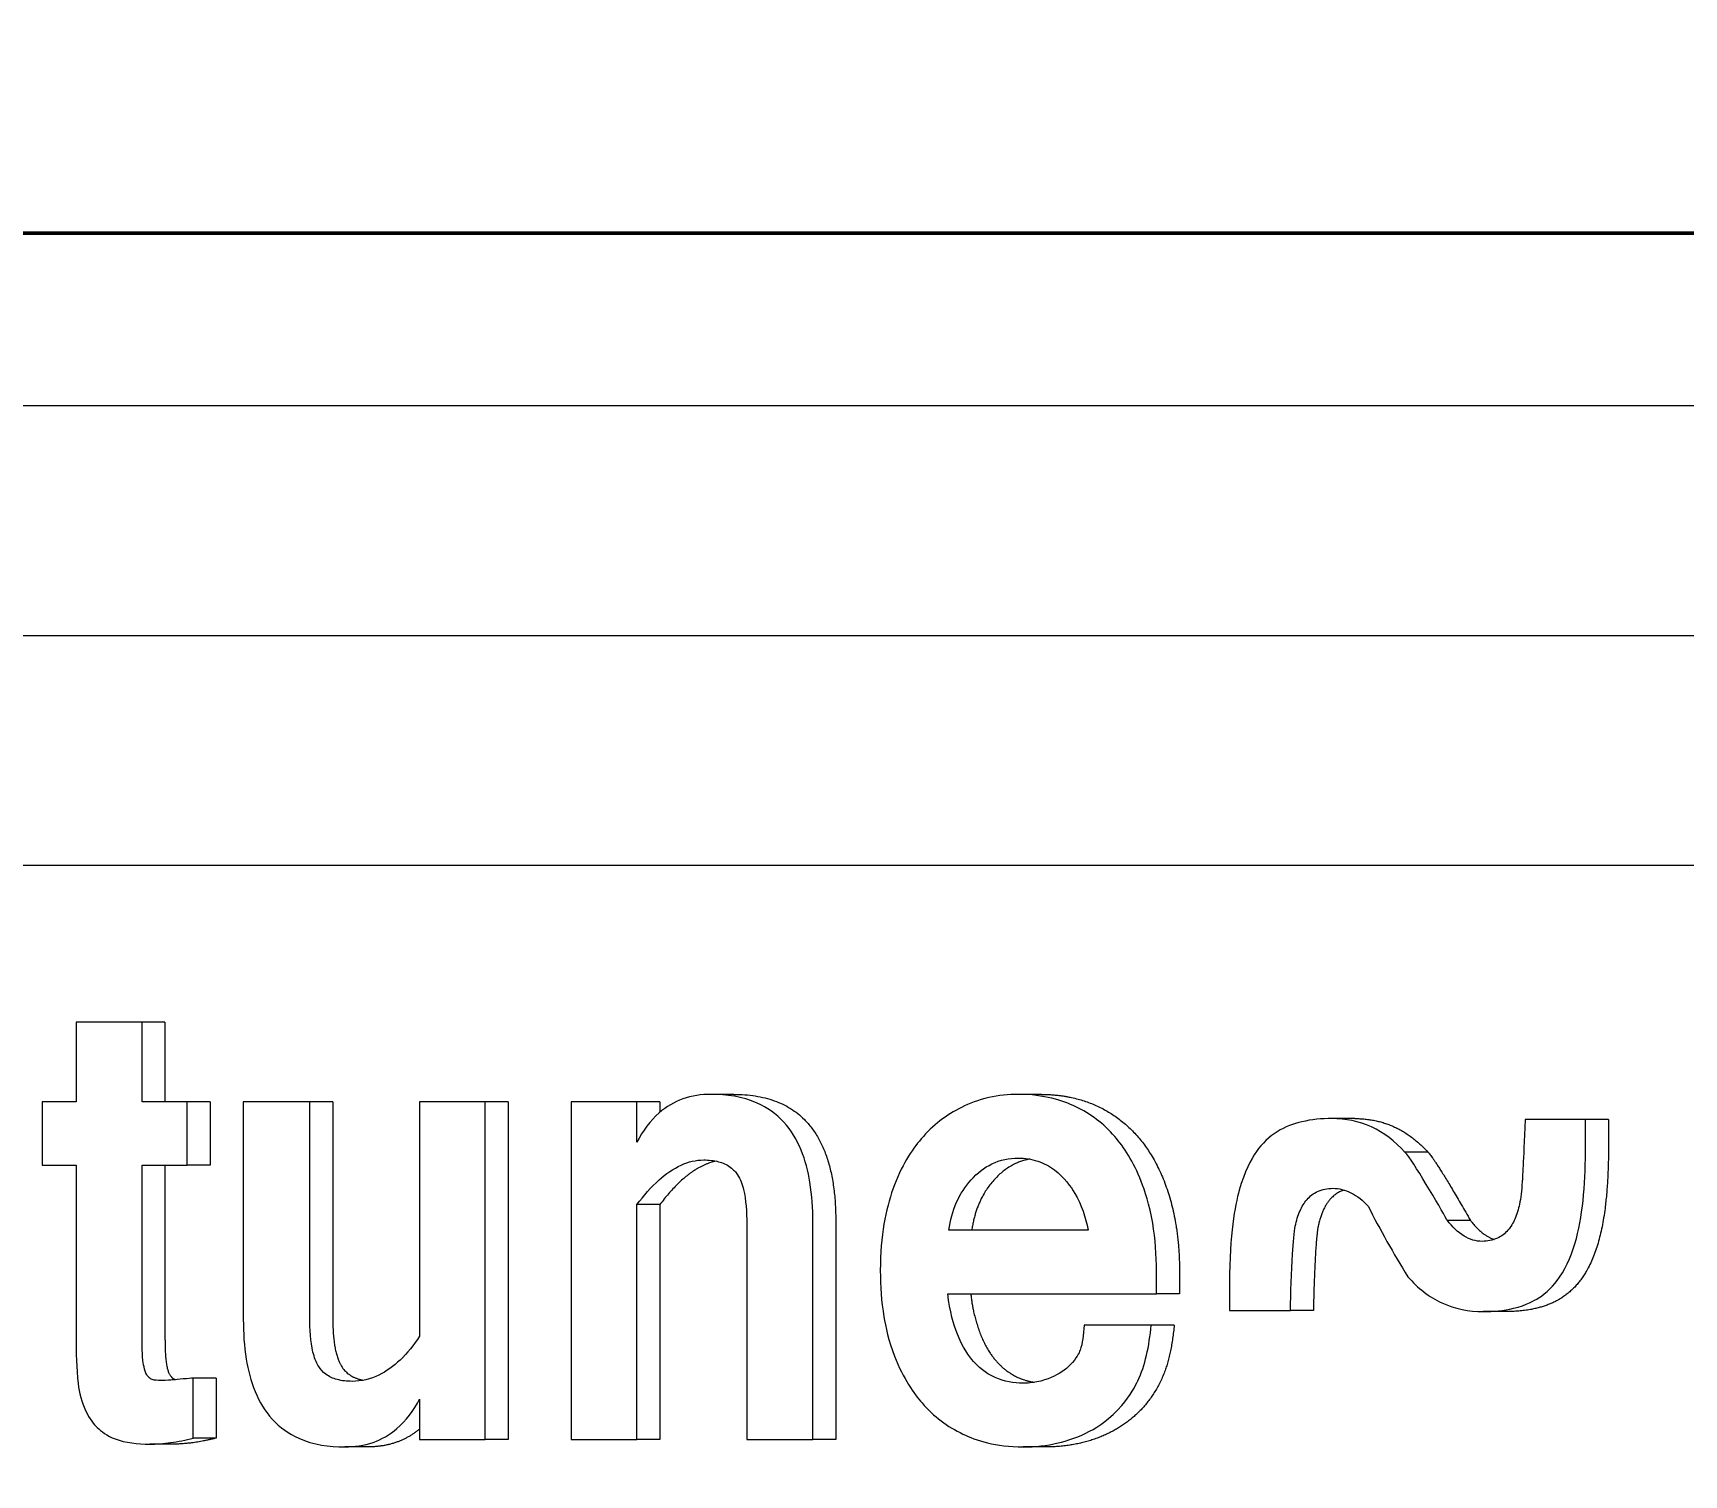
# Model space of a CAD drawing. Header units: inches. Extents: x 17 to 469, y 7 to 301.
# Drawn here: x 346.246 to 348.043, y 107.378 to 108.947 of the extents above; entities that cross this region are included whole.
import ezdxf

# ---------------------------------------------------------------- set-up
doc = ezdxf.new("R2010")
doc.units = ezdxf.units.IN
doc.header["$LTSCALE"] = 14
doc.header["$MEASUREMENT"] = 0
doc.layers.add('Dimension (ANSI)', color=7, linetype='Continuous', lineweight=25)
doc.layers.add('Visible (ANSI)', color=7, linetype='Continuous', lineweight=50)
doc.styles.add('MEMCOR Medium', font='arial.ttf')
doc.dimstyles.new('Default (ANSI)', dxfattribs={"dimscale": 14, "dimtxt": 0.15, "dimasz": 0.098425, "dimexe": 0.125, "dimexo": 0.0625, "dimgap": 0.031496, "dimtad": 0, "dimtih": 1, "dimtoh": 1, "dimdec": 4, "dimrnd": 1e-08, "dimzin": 3, "dimdsep": 46, "dimlunit": 5, "dimtxsty": 'MEMCOR Medium', "dimcen": 0.09, "dimdle": 0.393701, "dimclrd": 256, "dimclre": 256, "dimclrt": 256, "dimadec": 0, "dimazin": 1, "dimtfac": 0.8, "dimtofl": 0, "dimtmove": 0, "dimatfit": 3, "dimfxl": 1, "dimfrac": 1, "dimtolj": 1, "dimtzin": 4, "dimlwd": -1, "dimlwe": -1, "dimarcsym": 0})

# ---------------------------------------------------------------- blocks, each defined once
blk = doc.blocks.new('*D28')
at = {"layer": 'Defpoints', "color": 0, "transparency": 16777216}
for p in [(299.5042, 132.7444), (359.2261, 132.7444), (339.5666, 40.2294)]:
    blk.add_point(p, dxfattribs=at)
at = {"layer": 'Dimension (ANSI)', "transparency": 16777216}
for p, q in [((358.3511, 132.7444), (297.7542, 132.7444)), ((299.5042, 131.3664), (299.5042, 93.6457)), ((299.5042, 41.6073), (299.5042, 79.328)), ((338.6916, 40.2294), (297.7542, 40.2294))]:
    blk.add_line(p, q, dxfattribs=at)
for points in [[(299.2746, 131.3664), (299.7339, 131.3664), (299.5042, 132.7444)], [(299.2746, 41.6073), (299.7339, 41.6073), (299.5042, 40.2294)]]:
    blk.add_solid(points, dxfattribs=at)
at = {"layer": 'Dimension (ANSI)', "transparency": 16777216, "char_height": 2.1, "attachment_point": 5, "style": 'MEMCOR Medium'}
for s, insert in [('\\A1; \\fArial|b0|i0;92{\\H0.8x;\\S1#2;} in', (299.5042, 88.6326)), ('\\A1;[2349.9 mm]{\\P\\fArial|b0|i0;SHIPPING HEIGHT\\P\\fArial|b0|i0;REF.}', (299.5042, 81.4737))]:
    blk.add_mtext(s, dxfattribs=dict(at, insert=insert))

msp = doc.modelspace()

# ---------------------------------------------------------------- linework, layer by layer
at = {"layer": 'Visible (ANSI)'}
msp.add_line((353.595757, 108.729368), (342.510632, 108.729368), dxfattribs=at)
at = {"layer": 'Visible (ANSI)', "linetype": 'Continuous', "lineweight": 18}
for p, q in [((342.020148, 108.541868), (353.711491, 108.541868)), ((342.750857, 108.291833), (352.980782, 108.291833)), ((345.105364, 108.041833), (350.626276, 108.041833)), ((346.364378, 107.87078), (346.292501, 107.87078)), ((346.292501, 107.87078), (346.292501, 107.784242)), ((346.364378, 107.784242), (346.364378, 107.87078)), ((346.389378, 107.87078), (346.364378, 107.87078)), ((346.389378, 107.87078), (346.389378, 107.784242)), ((346.292501, 107.784242), (346.255687, 107.784242)), ((346.255687, 107.784242), (346.255687, 107.715416)), ((346.413465, 107.784242), (346.364378, 107.784242)), ((346.413465, 107.715416), (346.413465, 107.784242)), ((346.438465, 107.784242), (346.413465, 107.784242)), ((346.438465, 107.784242), (346.438465, 107.715416)), ((346.54695, 107.784242), (346.474636, 107.784242)), ((346.474636, 107.784242), (346.474636, 107.5474)), ((346.54695, 107.54993), (346.54695, 107.784242)), ((346.57195, 107.784242), (346.54695, 107.784242)), ((346.57195, 107.784242), (346.57195, 107.54993)), ((346.738037, 107.784242), (346.666599, 107.784242)), ((346.666599, 107.784242), (346.666599, 107.529181)), ((346.738037, 107.416833), (346.738037, 107.784242)), ((346.763037, 107.784242), (346.738037, 107.784242)), ((346.763037, 107.784242), (346.763037, 107.416833)), ((346.903079, 107.784242), (346.83164, 107.784242)), ((346.83164, 107.784242), (346.83164, 107.416833)), ((346.903079, 107.740214), (346.903079, 107.784242)), ((346.928079, 107.784242), (346.903079, 107.784242)), ((346.928079, 107.784242), (346.928079, 107.772955)), ((347.008721, 107.792339), (346.983721, 107.792339)), ((347.343373, 107.792339), (347.318373, 107.792339)), ((347.6846, 107.766023), (347.6596, 107.766023)), ((347.935712, 107.765011), (347.869971, 107.765011)), ((347.960712, 107.765011), (347.935712, 107.765011)), ((347.935712, 107.735153), (347.935712, 107.765011)), ((347.960712, 107.765011), (347.960712, 107.735153)), ((347.763928, 107.729586), (347.738928, 107.729586)), ((346.255687, 107.715416), (346.292501, 107.715416)), ((346.292501, 107.715416), (346.292501, 107.528169)), ((346.364378, 107.525639), (346.364378, 107.715416)), ((346.364378, 107.715416), (346.413465, 107.715416)), ((346.389378, 107.715416), (346.389378, 107.525639)), ((346.438465, 107.715416), (346.413465, 107.715416)), ((346.903079, 107.416833), (346.903079, 107.6724)), ((346.928079, 107.6724), (346.903079, 107.6724)), ((346.928079, 107.6724), (346.928079, 107.416833)), ((347.094603, 107.416833), (347.094603, 107.653675)), ((347.119603, 107.653675), (347.119603, 107.416833)), ((347.810384, 107.655193), (347.785384, 107.655193)), ((347.022727, 107.651145), (347.022727, 107.416833)), ((347.394194, 107.644566), (347.242552, 107.644566)), ((347.468701, 107.575234), (347.468701, 107.600031)), ((347.493701, 107.600031), (347.493701, 107.575234)), ((347.548279, 107.58738), (347.548279, 107.557015)), ((347.241676, 107.575234), (347.468701, 107.575234)), ((347.493701, 107.575234), (347.468701, 107.575234)), ((347.548279, 107.557015), (347.614458, 107.557015)), ((347.639458, 107.557015), (347.614458, 107.557015)), ((347.849391, 107.556003), (347.824391, 107.556003)), ((347.463003, 107.541327), (347.389812, 107.541327)), ((347.488003, 107.541327), (347.463003, 107.541327)), ((346.420039, 107.418351), (346.420039, 107.483635)), ((346.445039, 107.483635), (346.420039, 107.483635)), ((346.445039, 107.483635), (346.445039, 107.418351)), ((346.666599, 107.460861), (346.666599, 107.416833)), ((346.445039, 107.418351), (346.420039, 107.418351)), ((346.397705, 107.411772), (346.372705, 107.411772)), ((346.61008, 107.408736), (346.58508, 107.408736)), ((346.666599, 107.416833), (346.738037, 107.416833)), ((346.763037, 107.416833), (346.738037, 107.416833)), ((346.83164, 107.416833), (346.903079, 107.416833)), ((346.928079, 107.416833), (346.903079, 107.416833)), ((347.022727, 107.416833), (347.094603, 107.416833)), ((347.119603, 107.416833), (347.094603, 107.416833)), ((347.348633, 107.408736), (347.323633, 107.408736))]:
    msp.add_line(p, q, dxfattribs=at)
for points, degree, knots in [([(346.983721, 107.792339), (346.9733, 107.792339), (346.962915, 107.790878), (346.943679, 107.784056), (346.935136, 107.779103), (346.917406, 107.763675), (346.909447, 107.752631), (346.903079, 107.740214)], 3, [-0.286997863, -0.286997863, -0.286997863, -0.286997863, -0.195305384, -0.195305384, -0.109970073, -0.109970073, 0, 0, 0, 0]), ([(347.094603, 107.653675), (347.094603, 107.667996), (347.093716, 107.68261), (347.089453, 107.708743), (347.086413, 107.720649), (347.077188, 107.743152), (347.071031, 107.753412), (347.054669, 107.771338), (347.044842, 107.778135), (347.018134, 107.789909), (347.000672, 107.792339), (346.983721, 107.792339)], 3, [-0.549838036, -0.549838036, -0.549838036, -0.549838036, -0.440760651, -0.440760651, -0.347374274, -0.347374274, -0.251258835, -0.251258835, -0.149149172, -0.149149172, 0, 0, 0, 0]), ([(347.318373, 107.792339), (347.307544, 107.792339), (347.296774, 107.791227), (347.274609, 107.786157), (347.264847, 107.782355), (347.239899, 107.769955), (347.225169, 107.758642), (347.202295, 107.731972), (347.190766, 107.714727), (347.174168, 107.667503), (347.168046, 107.639171), (347.168046, 107.600537)], 3, [-1.49193162, -1.49193162, -1.49193162, -1.49193162, -1.29030138, -1.29030138, -1.0712515, -1.0712515, -0.64119148, -0.64119148, -0.29439022, -0.29439022, 0, 0, 0, 0]), ([(347.468701, 107.600031), (347.468701, 107.617507), (347.467458, 107.635037), (347.461041, 107.672585), (347.45605, 107.687473), (347.443623, 107.719224), (347.43321, 107.734916), (347.411033, 107.760554), (347.39677, 107.771302), (347.366669, 107.785592), (347.346466, 107.792339), (347.318373, 107.792339)], 3, [-0.953742878, -0.953742878, -0.953742878, -0.953742878, -0.864238922, -0.864238922, -0.757751945, -0.757751945, -0.52950742, -0.52950742, -0.247180323, -0.247180323, 0, 0, 0, 0]), ([(347.6596, 107.766023), (347.648662, 107.766023), (347.637552, 107.765023), (347.61805, 107.760387), (347.608669, 107.75717), (347.591169, 107.74623), (347.583726, 107.738974), (347.571472, 107.721423), (347.56439, 107.708155), (347.553927, 107.670593), (347.548279, 107.640648), (347.548279, 107.58738)], 3, [-2.38343253, -2.38343253, -2.38343253, -2.38343253, -1.8060438, -1.8060438, -1.33277788, -1.33277788, -0.86133468, -0.86133468, -0.40590851, -0.40590851, 0, 0, 0, 0]), ([(347.738928, 107.729586), (347.728331, 107.741332), (347.71631, 107.750645), (347.688886, 107.763241), (347.674424, 107.766023), (347.6596, 107.766023)], 3, [-0.259669604, -0.259669604, -0.259669604, -0.259669604, -0.130428825, -0.130428825, 0, 0, 0, 0]), ([(347.869971, 107.765011), (347.867951, 107.716618), (347.86713, 107.702111), (347.866195, 107.687894), (347.86528, 107.678914), (347.863835, 107.672906)], 3, [-0.0733444233, -0.0733444233, -0.0733444233, -0.0733444233, -0.047519074, -0.047519074, 0, 0, 0, 0]), ([(347.785384, 107.655193), (347.782519, 107.660191), (347.751138, 107.714888), (347.740577, 107.72807), (347.739916, 107.72883), (347.739244, 107.729395), (347.739079, 107.729516), (347.738928, 107.729586)], 3, [-0.0812338479, -0.0812338479, -0.0812338479, -0.0812338479, -0.0063211266, -0.0063211266, -0.0014322504, -0.0014322504, 0, 0, 0, 0]), ([(347.824391, 107.556003), (347.835407, 107.556003), (347.846616, 107.557018), (347.871445, 107.563031), (347.880211, 107.568034), (347.893342, 107.576375), (347.901009, 107.583976), (347.915953, 107.605672), (347.921764, 107.620376), (347.933467, 107.664754), (347.935712, 107.700265), (347.935712, 107.735153)], 3, [-0.589636819, -0.589636819, -0.589636819, -0.589636819, -0.553532833, -0.553532833, -0.506526146, -0.506526146, -0.40328783, -0.40328783, -0.265842047, -0.265842047, 0, 0, 0, 0]), ([(346.903079, 107.6724), (346.910339, 107.682096), (346.91842, 107.691438), (346.93458, 107.705862), (346.942651, 107.71157), (346.959211, 107.719016), (346.967381, 107.720983), (346.975832, 107.720983)], 3, [-0.254147783, -0.254147783, -0.254147783, -0.254147783, -0.156374809, -0.156374809, -0.074354364, -0.074354364, 0, 0, 0, 0]), ([(346.975832, 107.720983), (346.981188, 107.720983), (346.986705, 107.720477), (346.996413, 107.717911), (347.000781, 107.716054), (347.008429, 107.710491), (347.010951, 107.707439), (347.015731, 107.700092), (347.017757, 107.694321), (347.021845, 107.677583), (347.022727, 107.664254), (347.022727, 107.651145)], 3, [-0.243715019, -0.243715019, -0.243715019, -0.243715019, -0.209104446, -0.209104446, -0.179401679, -0.179401679, -0.150757457, -0.150757457, -0.099891353, -0.099891353, 0, 0, 0, 0]), ([(347.242552, 107.644566), (347.244144, 107.655132), (347.246888, 107.665353), (347.255158, 107.684025), (347.260379, 107.692137), (347.273759, 107.707011), (347.281273, 107.712716), (347.298672, 107.721063), (347.308389, 107.723007), (347.318373, 107.723007)], 3, [-0.311667492, -0.311667492, -0.311667492, -0.311667492, -0.237050543, -0.237050543, -0.16576507, -0.16576507, -0.087852602, -0.087852602, 0, 0, 0, 0]), ([(347.330874, 107.721925), (347.309805, 107.718154), (347.272812, 107.679485), (347.267552, 107.644566)], 2, [0.22302545, 0.22302545, 0.22302545, 1, 2, 2, 2]), ([(347.318373, 107.723007), (347.325482, 107.723007), (347.332525, 107.722028), (347.345901, 107.717652), (347.352015, 107.714441), (347.368247, 107.702158), (347.375544, 107.691761), (347.386976, 107.672441), (347.391593, 107.65894), (347.394194, 107.644566)], 3, [-0.251457438, -0.251457438, -0.251457438, -0.251457438, -0.21404187, -0.21404187, -0.178283825, -0.178283825, -0.111899249, -0.111899249, 0, 0, 0, 0]), ([(347.619718, 107.64912), (347.620934, 107.654807), (347.622607, 107.660472), (347.626932, 107.670206), (347.62943, 107.674398), (347.635837, 107.681777), (347.639636, 107.684682), (347.649189, 107.689151), (347.65482, 107.690112), (347.660477, 107.690112)], 3, [-0.174010342, -0.174010342, -0.174010342, -0.174010342, -0.129365784, -0.129365784, -0.090658973, -0.090658973, -0.049771795, -0.049771795, 0, 0, 0, 0]), ([(347.660477, 107.690112), (347.663891, 107.690112), (347.66727, 107.689716), (347.673986, 107.688097), (347.677254, 107.686883), (347.68733, 107.681858), (347.693525, 107.676789), (347.699045, 107.670882)], 3, [-0.126574619, -0.126574619, -0.126574619, -0.126574619, -0.096544816, -0.096544816, -0.066224916, -0.066224916, 0, 0, 0, 0]), ([(347.699045, 107.670882), (347.705576, 107.657855), (347.71242, 107.645033), (347.726887, 107.619384), (347.734535, 107.606562), (347.742434, 107.593959)], 3, [-0.23324276, -0.23324276, -0.23324276, -0.23324276, -0.118545851, -0.118545851, 0, 0, 0, 0]), ([(347.863835, 107.672906), (347.862653, 107.667309), (347.861023, 107.661716), (347.856808, 107.652166), (347.854378, 107.648062), (347.84805, 107.640815), (347.844177, 107.637913), (347.834565, 107.633407), (347.828837, 107.63242), (347.823076, 107.63242)], 3, [-0.172747525, -0.172747525, -0.172747525, -0.172747525, -0.128926767, -0.128926767, -0.091254657, -0.091254657, -0.050695576, -0.050695576, 0, 0, 0, 0]), ([(347.823076, 107.63242), (347.819719, 107.63242), (347.816414, 107.632893), (347.809819, 107.634819), (347.806625, 107.636269), (347.796635, 107.642305), (347.790582, 107.648441), (347.785384, 107.655193)], 3, [-0.128632551, -0.128632551, -0.128632551, -0.128632551, -0.099126524, -0.099126524, -0.068837122, -0.068837122, 0, 0, 0, 0]), ([(347.614458, 107.557015), (347.614903, 107.575886), (347.615611, 107.599592), (347.617463, 107.631094), (347.618426, 107.642597), (347.619718, 107.64912)], 3, [-0.129093531, -0.129093531, -0.129093531, -0.129093531, -0.050994454, -0.050994454, 0, 0, 0, 0]), ([(347.168046, 107.600537), (347.168046, 107.583774), (347.169182, 107.566883), (347.173753, 107.53954), (347.177016, 107.524423), (347.193122, 107.482676), (347.204744, 107.466726), (347.226324, 107.441848), (347.241186, 107.43065), (347.272239, 107.41597), (347.29349, 107.408736), (347.323633, 107.408736)], 3, [-1.15207317, -1.15207317, -1.15207317, -1.15207317, -0.93289171, -0.93289171, -0.78803686, -0.78803686, -0.5752915, -0.5752915, -0.26521632, -0.26521632, 0, 0, 0, 0]), ([(347.742434, 107.593959), (347.747721, 107.587771), (347.753469, 107.5822), (347.765831, 107.572612), (347.772304, 107.568657), (347.793571, 107.558808), (347.808844, 107.556003), (347.824391, 107.556003)], 3, [-0.267811712, -0.267811712, -0.267811712, -0.267811712, -0.201580456, -0.201580456, -0.136795366, -0.136795366, 0, 0, 0, 0]), ([(347.323633, 107.478068), (347.313224, 107.478068), (347.302908, 107.479827), (347.286852, 107.487031), (347.278415, 107.49196), (347.264746, 107.507158), (347.257637, 107.516439), (347.248704, 107.540334), (347.243036, 107.556913), (347.241676, 107.575234)], 3, [-1.96156648, -1.96156648, -1.96156648, -1.96156648, -1.05825772, -1.05825772, -0.46701751, -0.46701751, -0.14011971, -0.14011971, 0, 0, 0, 0]), ([(347.266676, 107.575234), (347.267991, 107.557521), (347.282015, 107.516529), (347.303929, 107.49072), (347.326173, 107.480527), (347.33584, 107.479024)], 2, [0, 0, 0, 1, 2, 3, 3.61124941, 3.61124941, 3.61124941]), ([(346.474636, 107.5474), (346.474636, 107.533048), (346.475523, 107.5184), (346.479791, 107.492218), (346.482832, 107.48029), (346.492053, 107.457792), (346.498194, 107.447548), (346.514504, 107.429665), (346.52429, 107.422886), (346.550867, 107.411158), (346.568224, 107.408736), (346.58508, 107.408736)], 3, [-0.548827562, -0.548827562, -0.548827562, -0.548827562, -0.439512351, -0.439512351, -0.34598462, -0.34598462, -0.250058124, -0.250058124, -0.148318491, -0.148318491, 0, 0, 0, 0]), ([(346.592969, 107.480092), (346.587544, 107.480092), (346.581944, 107.48062), (346.572327, 107.483279), (346.568115, 107.485131), (346.560972, 107.490456), (346.558518, 107.49334), (346.553775, 107.500719), (346.551816, 107.506444), (346.54781, 107.523163), (346.54695, 107.536688), (346.54695, 107.54993)], 3, [-0.253422966, -0.253422966, -0.253422966, -0.253422966, -0.213493453, -0.213493453, -0.180698068, -0.180698068, -0.150977621, -0.150977621, -0.100904321, -0.100904321, 0, 0, 0, 0]), ([(346.57195, 107.54993), (346.57195, 107.50995), (346.590074, 107.484228), (346.605238, 107.481238)], 2, [0, 0, 0, 1, 1.72298337, 1.72298337, 1.72298337]), ([(346.292501, 107.528169), (346.292501, 107.511326), (346.292903, 107.494403), (346.296083, 107.467459), (346.298602, 107.457585), (346.307306, 107.438913), (346.31225, 107.433219), (346.319931, 107.425598), (346.326111, 107.420838), (346.346389, 107.413184), (346.359572, 107.411772), (346.372705, 107.411772)], 3, [-0.456376523, -0.456376523, -0.456376523, -0.456376523, -0.347954157, -0.347954157, -0.281330285, -0.281330285, -0.211467672, -0.211467672, -0.115556849, -0.115556849, 0, 0, 0, 0]), ([(346.666599, 107.529181), (346.660289, 107.519758), (346.653182, 107.510827), (346.638261, 107.496595), (346.630637, 107.490973), (346.612922, 107.482387), (346.603145, 107.480092), (346.592969, 107.480092)], 3, [-0.259852508, -0.259852508, -0.259852508, -0.259852508, -0.169044662, -0.169044662, -0.089539798, -0.089539798, 0, 0, 0, 0]), ([(347.323633, 107.408736), (347.336385, 107.408736), (347.349067, 107.410074), (347.37137, 107.41532), (347.383413, 107.419131), (347.405687, 107.431008), (347.418636, 107.439393), (347.440281, 107.464744), (347.445986, 107.475556), (347.456287, 107.497046), (347.460746, 107.518161), (347.463003, 107.541327)], 3, [-0.510586724, -0.510586724, -0.510586724, -0.510586724, -0.395857325, -0.395857325, -0.305816844, -0.305816844, -0.233792858, -0.233792858, -0.177640706, -0.177640706, 0, 0, 0, 0]), ([(347.389812, 107.541327), (347.389385, 107.530487), (347.38811, 107.521062), (347.385247, 107.513195), (347.383105, 107.507424), (347.371826, 107.494458), (347.364937, 107.489347), (347.349399, 107.481873), (347.337827, 107.478068), (347.323633, 107.478068)], 3, [-1.35675121, -1.35675121, -1.35675121, -1.35675121, -0.38738366, -0.38738366, -0.25082013, -0.25082013, -0.12489258, -0.12489258, 0, 0, 0, 0]), ([(346.384539, 107.481104), (346.381435, 107.481104), (346.378248, 107.481127), (346.374039, 107.482556), (346.372932, 107.483266), (346.37105, 107.485028), (346.370152, 107.486127), (346.368257, 107.489339), (346.367293, 107.492356), (346.365424, 107.50099), (346.364378, 107.508743), (346.364378, 107.525639)], 3, [-0.460292219, -0.460292219, -0.460292219, -0.460292219, -0.324637621, -0.324637621, -0.26853254, -0.26853254, -0.218737319, -0.218737319, -0.128741654, -0.128741654, 0, 0, 0, 0]), ([(346.389378, 107.525639), (346.389378, 107.507926), (346.392446, 107.490214), (346.397267, 107.483129), (346.4006, 107.482029), (346.400889, 107.481949)], 2, [0, 0, 0, 1, 2, 3, 3.08653024, 3.08653024, 3.08653024]), ([(346.420039, 107.483635), (346.41664, 107.48334), (346.40236, 107.482102), (346.395784, 107.481469), (346.392053, 107.481104), (346.384539, 107.481104)], 3, [-0.296822188, -0.296822188, -0.296822188, -0.296822188, -0.06611673, -0.06611673, 0, 0, 0, 0]), ([(346.58508, 107.408736), (346.595563, 107.408736), (346.606011, 107.41019), (346.625377, 107.416971), (346.633996, 107.421896), (346.651972, 107.437295), (346.660086, 107.448369), (346.666599, 107.460861)], 3, [-0.289149274, -0.289149274, -0.289149274, -0.289149274, -0.196914302, -0.196914302, -0.111111337, -0.111111337, 0, 0, 0, 0]), ([(346.372705, 107.411772), (346.380314, 107.411772), (346.387942, 107.412367), (346.40373, 107.414562), (346.411946, 107.416257), (346.420039, 107.418351)], 3, [-0.13991373, -0.13991373, -0.13991373, -0.13991373, -0.072976112, -0.072976112, 0, 0, 0, 0])]:
    msp.add_open_spline(points, degree=degree, knots=knots, dxfattribs=at)
for points in [[(347.008721, 107.792339), (347.119603, 107.792339), (347.119603, 107.653675)], [(347.343373, 107.792339), (347.37712, 107.792339), (347.433219, 107.766023), (347.472664, 107.715416), (347.493701, 107.64406), (347.493701, 107.600031)], [(347.6846, 107.766023), (347.731057, 107.766023), (347.763928, 107.729586)], [(347.763928, 107.729586), (347.766119, 107.728574), (347.788909, 107.692643), (347.810384, 107.655193)], [(347.960712, 107.735153), (347.960712, 107.687076), (347.94844, 107.618756), (347.921267, 107.575234), (347.878755, 107.556003), (347.849391, 107.556003)], [(346.989186, 107.719738), (346.958632, 107.713206), (346.928079, 107.6724)], [(347.672966, 107.688273), (347.651626, 107.68143), (347.644718, 107.64912)], [(347.810384, 107.655193), (347.822679, 107.639222), (347.836266, 107.634452)], [(347.644718, 107.64912), (347.641211, 107.631408), (347.639458, 107.557015)], [(347.488003, 107.541327), (347.484059, 107.500841), (347.459954, 107.454788), (347.423139, 107.424424), (347.375367, 107.408736), (347.348633, 107.408736)], [(346.445039, 107.418351), (346.419619, 107.411772), (346.397705, 107.411772)], [(346.666599, 107.428409), (346.643467, 107.408736), (346.61008, 107.408736)]]:
    msp.add_open_spline(points, degree=2, dxfattribs=at)

# ---------------------------------------------------------------- dimensions: what is measured, and where the dimension line sits
at = {"layer": 'Dimension (ANSI)'}
dim = msp.add_linear_dim(base=(299.504219, 132.744368), p1=(339.566564, 40.229368), p2=(359.226131, 132.744368), angle=90, text=' \\fArial|b0|i0;<> in\\X[2349.9 mm]{\\P\\fArial|b0|i0;SHIPPING HEIGHT\\P\\fArial|b0|i0;REF.}', dimstyle='Default (ANSI)', override={"dimgap": 0.031496, "dimdec": 4, "dimpost": '', "dimtol": 0, "dimlim": 0, "dimtp": 0, "dimtm": 0, "dimtdec": 2, "dimatfit": 1}, dxfattribs=at)
dim.commit()
dim.dimension.update_dxf_attribs({"geometry": '*D28', "text_midpoint": (299.504219, 86.486868), "dimtype": 160})

doc.saveas('drawing.dxf')
